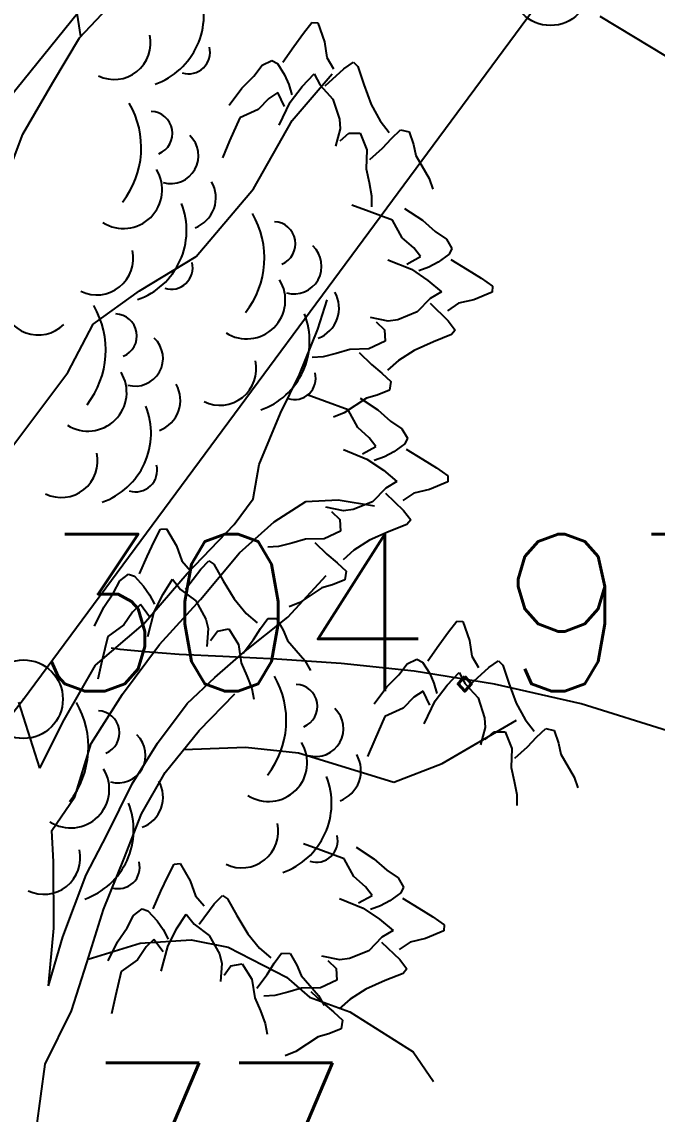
# Model space of a CAD drawing. Header units: millimetres. Extents: x 524954 to 526204, y 9523489 to 9524010.
# Drawn here: x 525992.36 to 525996.41, y 9523834.91 to 9523841.85 of the extents above; entities that cross this region are included whole.
import ezdxf

# ---------------------------------------------------------------- set-up
doc = ezdxf.new("R2010")
doc.units = ezdxf.units.MM
doc.header["$PDMODE"] = 32
doc.header["$PDSIZE"] = 0.5
doc.linetypes.add('ACAD_ISO12W100', pattern=[21, 12, -3, 0, -3, 0, -3])
doc.linetypes.add('CACHE2', pattern=[4.7625, 3.175, -1.5875])
for name, color, linetype in [('Arbre', 34, 'ACAD_ISO12W100'), ('Bord_Route_Existante', 6, 'Continuous'), ('Borde_Piste', 7, 'CACHE2'), ('CN_05_00', 6, 'Continuous'), ('TopoAlt', 3, 'Continuous'), ('TOPOJIS', 7, 'Continuous')]:
    doc.layers.add(name, color=color, linetype=linetype)
doc.layers.add('Bord_Route_Existante_POLY3D', color=6, linetype='Continuous', plot=False)
doc.layers.add('Trottoir', color=7, linetype='Continuous', true_color=0xff6666)
doc.styles.add('Simplex 1.0', font='Simplex.shx', dxfattribs={"width": 0.99, "height": 1})

# ---------------------------------------------------------------- blocks, each defined once
blk = doc.blocks.new('TCPOINT M')
at = {"color": 0}
blk.add_point((0, 0), dxfattribs=at)
at = {"layer": 'TopoAlt', "style": 'Simplex 1.0', "width": 0.99}
blk.add_attdef('ALT', (0.15, 0.15), '', height=1, dxfattribs=at)
blk = doc.blocks.new('v088')
at = {"linetype": 'Continuous'}
for p, q in [((0.3448, 10.1217), (0.2693, 10.6145)), ((0.3358, 10.1122), (0.6339, 10.4293)), ((0.1676, 9.8288), (0.3358, 10.1122)), ((1.6901, 9.587), (1.945, 9.8846)), ((-0.0246, 9.5014), (0.1676, 9.8288)), ((1.4442, 9.1527), (1.6901, 9.587)), ((-0.1306, 9.2193), (-0.0246, 9.5014)), ((1.08, 8.7222), (1.4442, 9.1527)), ((0.7177, 8.5032), (1.08, 8.7222)), ((0.4236, 8.2918), (0.7177, 8.5032)), ((1.8546, 8.2596), (1.9129, 8.4473)), ((0.2621, 7.9837), (0.4236, 8.2918)), ((1.7363, 7.971), (1.8546, 8.2596)), ((-0.0934, 7.5087), (0.2621, 7.9837)), ((1.617, 7.726), (1.7363, 7.971)), ((1.4808, 7.3998), (1.617, 7.726)), ((1.4418, 7.1813), (1.4808, 7.3998)), ((1.3209, 7.0171), (1.4418, 7.1813)), ((1.5755, 7.0348), (1.778, 7.1634)), ((1.778, 7.1634), (1.983, 7.1739)), ((1.983, 7.1739), (2.2139, 7.1352)), ((1.3557, 6.8374), (1.5755, 7.0348)), ((1.0227, 6.7061), (1.3209, 7.0171)), ((1.107, 6.54), (1.3557, 6.8374)), ((0.7433, 6.3831), (1.0227, 6.7061)), ((1.6628, 6.4272), (1.906, 6.6935)), ((0.8455, 6.2546), (1.107, 6.54)), ((1.3814, 6.2037), (1.6628, 6.4272)), ((0.4379, 6.1217), (0.7433, 6.3831)), ((0.6096, 5.9388), (0.8455, 6.2546)), ((1.1982, 6.0444), (1.3814, 6.2037)), ((0.2399, 5.7756), (0.4379, 6.1217)), ((1.0213, 5.879), (1.1982, 6.0444)), ((0.4109, 5.6237), (0.6096, 5.9388)), ((1.0995, 5.7065), (1.3247, 5.9413)), ((0.0846, 5.4676), (-0.0486, 5.8877)), ((0.8338, 5.6263), (1.0213, 5.879)), ((0.0846, 5.4676), (0.2399, 5.7756)), ((2.6462, 5.4963), (3.1193, 5.7735)), ((0.8812, 5.4407), (1.0995, 5.7065)), ((0.3061, 5.2857), (0.4109, 5.6237)), ((0.6713, 5.3679), (0.8338, 5.6263)), ((1.0006, 5.5861), (1.394, 5.6007)), ((1.394, 5.6007), (1.7306, 5.5642)), ((1.7306, 5.5642), (1.9997, 5.4827)), ((2.3377, 5.3779), (2.6462, 5.4963)), ((0.7312, 5.1764), (0.8812, 5.4407)), ((1.9997, 5.4827), (2.3377, 5.3779)), ((0.5102, 5.0412), (0.6713, 5.3679)), ((0.1613, 5.0712), (0.3061, 5.2857)), ((0.6191, 4.888), (0.7312, 5.1764)), ((0.1717, 4.8724), (0.1613, 5.0712)), ((0.3786, 4.7897), (0.5102, 5.0412)), ((0.1743, 4.4496), (0.1717, 4.8724)), ((0.489, 4.5681), (0.6191, 4.888)), ((0.2314, 4.3948), (0.3786, 4.7897)), ((0.3841, 4.2301), (0.489, 4.5681)), ((0.1384, 4.0819), (0.1743, 4.4496)), ((0.1384, 4.0819), (0.2314, 4.3948)), ((0.3911, 4.2526), (0.7235, 4.3553)), ((0.7235, 4.3553), (1.0465, 4.3745)), ((1.0465, 4.3745), (1.2838, 4.3297)), ((1.2838, 4.3297), (1.6547, 4.1385)), ((0.2848, 3.9233), (0.3841, 4.2301)), ((1.6547, 4.1385), (1.8004, 4.0109)), ((1.8004, 4.0109), (2.0573, 3.9168)), ((0.1177, 3.584), (0.2848, 3.9233)), ((2.0573, 3.9168), (2.4606, 3.664)), ((2.4606, 3.664), (2.589, 3.4739)), ((0.064, 3.1786), (0.1177, 3.584))]:
    blk.add_line(p, q, dxfattribs=at)
at = {"color": 3, "linetype": 'Continuous'}
for p, q in [((1.7617, 10.1424), (1.8156, 10.2117)), ((1.8156, 10.2117), (1.8541, 10.2078)), ((1.8541, 10.2078), (1.8964, 10.0886)), ((1.7002, 10.0578), (1.7617, 10.1424)), ((1.8964, 10.0886), (1.9118, 9.9886)), ((1.631, 9.9578), (1.7002, 10.0578)), ((1.4463, 9.8693), (1.5002, 9.9386)), ((1.5002, 9.9386), (1.5617, 9.9693)), ((1.5617, 9.9693), (1.5963, 9.9501)), ((1.5963, 9.9501), (1.6425, 9.877)), ((1.9118, 9.9886), (1.9541, 9.9155)), ((2.0195, 9.9155), (2.081, 9.9578)), ((2.081, 9.9578), (2.1079, 9.9309)), ((1.3694, 9.7924), (1.4463, 9.8693)), ((1.6425, 9.877), (1.6694, 9.8155)), ((1.7541, 9.8039), (1.831, 9.8847)), ((1.831, 9.8847), (1.8695, 9.8116)), ((1.9002, 9.8078), (2.0195, 9.9155)), ((2.1079, 9.9309), (2.1464, 9.8155)), ((1.6694, 9.8155), (1.6887, 9.7501)), ((1.6771, 9.7039), (1.7541, 9.8039)), ((1.8695, 9.8116), (1.9502, 9.7232)), ((2.1464, 9.8155), (2.1926, 9.6885)), ((1.2886, 9.6847), (1.3694, 9.7924)), ((1.6002, 9.7655), (1.5425, 9.727)), ((1.6425, 9.677), (1.6002, 9.7655)), ((1.5425, 9.727), (1.4733, 9.6578)), ((1.6079, 9.5578), (1.6771, 9.7039)), ((1.9502, 9.7232), (1.9925, 9.5962)), ((2.1926, 9.6885), (2.2503, 9.5847)), ((1.3579, 9.6039), (1.2925, 9.4577)), ((1.4733, 9.6578), (1.3579, 9.6039)), ((1.9925, 9.5962), (1.9964, 9.5347)), ((1.9964, 9.5347), (1.9656, 9.4231)), ((2.2503, 9.5847), (2.308, 9.5116)), ((2.3233, 9.4731), (2.381, 9.527)), ((2.381, 9.527), (2.4349, 9.5154)), ((1.2925, 9.4577), (1.2463, 9.35)), ((1.9964, 9.4577), (2.0502, 9.5077)), ((2.0502, 9.5077), (2.1233, 9.5077)), ((2.1233, 9.5077), (2.1656, 9.4)), ((2.2657, 9.4116), (2.3233, 9.4731)), ((2.4349, 9.5154), (2.4618, 9.4347)), ((2.1656, 9.4), (2.1618, 9.2808)), ((2.1849, 9.3385), (2.2657, 9.4116)), ((2.4618, 9.4347), (2.4772, 9.3654)), ((2.4772, 9.3654), (2.5618, 9.2193)), ((2.1618, 9.2808), (2.181, 9.1923)), ((2.181, 9.1923), (2.1964, 9.1077)), ((2.5618, 9.2193), (2.5849, 9.15)), ((2.1964, 9.1077), (2.1964, 9.0385)), ((2.1801, 9.009), (2.0697, 9.0483)), ((2.3301, 8.953), (2.1801, 9.009)), ((2.4064, 9.0272), (2.519, 8.9533)), ((2.3912, 8.8412), (2.3301, 8.953)), ((2.519, 8.9533), (2.6006, 8.8814)), ((2.4646, 8.7765), (2.3912, 8.8412)), ((2.6006, 8.8814), (2.6731, 8.832)), ((2.6731, 8.832), (2.7077, 8.7725)), ((2.5067, 8.7213), (2.4646, 8.7765)), ((2.7077, 8.7725), (2.6907, 8.7368)), ((2.2998, 8.7005), (2.4501, 8.6406)), ((2.421, 8.6735), (2.5067, 8.7213)), ((2.6207, 8.6861), (2.5609, 8.6554)), ((2.6907, 8.7368), (2.6207, 8.6861)), ((2.7005, 8.7027), (2.8047, 8.6399)), ((2.4501, 8.6406), (2.5548, 8.5702)), ((2.5609, 8.6554), (2.4969, 8.632)), ((2.8047, 8.6399), (2.8931, 8.5838)), ((2.5548, 8.5702), (2.6402, 8.4985)), ((2.8931, 8.5838), (2.9656, 8.5345)), ((2.6402, 8.4985), (2.5697, 8.4555)), ((2.9641, 8.4958), (2.8478, 8.4461)), ((2.9656, 8.5345), (2.9641, 8.4958)), ((2.5697, 8.4555), (2.4865, 8.3693)), ((2.5678, 8.4245), (2.6828, 8.3123)), ((2.749, 8.4244), (2.6787, 8.3776)), ((2.8478, 8.4461), (2.749, 8.4244)), ((2.4865, 8.3693), (2.3625, 8.3191)), ((2.3013, 8.3113), (2.188, 8.335)), ((2.2245, 8.3065), (2.2778, 8.2559)), ((2.3625, 8.3191), (2.3013, 8.3113)), ((2.6828, 8.3123), (2.7289, 8.2536)), ((2.2778, 8.2559), (2.2824, 8.183)), ((2.7037, 8.225), (2.591, 8.1793)), ((2.7289, 8.2536), (2.7037, 8.225)), ((2.0584, 8.1303), (1.9713, 8.1055)), ((2.1776, 8.1339), (2.0584, 8.1303)), ((2.2824, 8.183), (2.1776, 8.1339)), ((2.591, 8.1793), (2.4672, 8.1253)), ((1.8878, 8.0848), (1.8187, 8.0804)), ((1.9713, 8.1055), (1.8878, 8.0848)), ((2.1174, 8.1109), (2.1954, 8.0349)), ((2.3672, 8.0611), (2.2979, 7.9989)), ((2.4672, 8.1253), (2.3672, 8.0611)), ((2.1954, 8.0349), (2.2605, 7.9811)), ((2.2605, 7.9811), (2.3179, 7.927)), ((2.3179, 7.927), (2.3098, 7.8725)), ((2.3098, 7.8725), (2.2308, 7.8405)), ((1.8965, 7.8022), (1.7861, 7.8414)), ((2.0465, 7.7461), (1.8965, 7.8022)), ((2.1627, 7.8208), (2.0222, 7.7271)), ((2.1227, 7.8203), (2.2353, 7.7465)), ((2.2308, 7.8405), (2.1627, 7.8208)), ((2.0222, 7.7271), (1.9545, 7.6997)), ((2.1075, 7.6343), (2.0465, 7.7461)), ((2.2353, 7.7465), (2.3169, 7.6746)), ((2.3169, 7.6746), (2.3894, 7.6252)), ((2.1809, 7.5696), (2.1075, 7.6343)), ((2.3894, 7.6252), (2.424, 7.5657)), ((2.1373, 7.4666), (2.223, 7.5144)), ((2.223, 7.5144), (2.1809, 7.5696)), ((2.407, 7.5299), (2.337, 7.4793)), ((2.424, 7.5657), (2.407, 7.5299)), ((2.0162, 7.4937), (2.1664, 7.4338)), ((2.2772, 7.4485), (2.2132, 7.4252)), ((2.337, 7.4793), (2.2772, 7.4485)), ((2.4169, 7.4959), (2.521, 7.4331)), ((2.1664, 7.4338), (2.2711, 7.3633)), ((2.521, 7.4331), (2.6094, 7.377)), ((2.6094, 7.377), (2.6819, 7.3276)), ((2.2711, 7.3633), (2.3565, 7.2916)), ((2.6819, 7.3276), (2.6805, 7.289)), ((2.286, 7.2486), (2.2028, 7.1624)), ((2.3565, 7.2916), (2.286, 7.2486)), ((2.5641, 7.2392), (2.4653, 7.2176)), ((2.6805, 7.289), (2.5641, 7.2392)), ((2.2028, 7.1624), (2.0788, 7.1122)), ((2.2841, 7.2177), (2.3991, 7.1055)), ((2.4653, 7.2176), (2.395, 7.1707)), ((2.0176, 7.1045), (1.9044, 7.1282)), ((1.9408, 7.0996), (1.9941, 7.049)), ((2.0788, 7.1122), (2.0176, 7.1045)), ((2.3991, 7.1055), (2.4452, 7.0467)), ((1.9941, 7.049), (1.9988, 6.9761)), ((2.4201, 7.0181), (2.3073, 6.9725)), ((2.4452, 7.0467), (2.4201, 7.0181)), ((0.8128, 6.9092), (0.8527, 6.9872)), ((0.8527, 6.9872), (0.8913, 6.9906)), ((0.8913, 6.9906), (0.9551, 6.8814)), ((1.9988, 6.9761), (1.8939, 6.9271)), ((2.3073, 6.9725), (2.1835, 6.9184)), ((0.7681, 6.8145), (0.8128, 6.9092)), ((0.9551, 6.8814), (0.9888, 6.786)), ((1.6876, 6.8986), (1.6041, 6.8779)), ((1.7747, 6.9234), (1.6876, 6.8986)), ((1.8939, 6.9271), (1.7747, 6.9234)), ((1.8337, 6.904), (1.9118, 6.828)), ((2.1835, 6.9184), (2.0835, 6.8543)), ((0.7187, 6.7034), (0.7681, 6.8145)), ((1.6041, 6.8779), (1.535, 6.8736)), ((1.9118, 6.828), (1.9768, 6.7743)), ((2.0835, 6.8543), (2.0142, 6.7921)), ((0.9888, 6.786), (1.0441, 6.7221)), ((1.1083, 6.7343), (1.1609, 6.7873)), ((1.1609, 6.7873), (1.1923, 6.7659)), ((1.1923, 6.7659), (1.2517, 6.6597)), ((1.9768, 6.7743), (2.0342, 6.7201)), ((0.5938, 6.6601), (0.6485, 6.7018)), ((0.6485, 6.7018), (0.6861, 6.6893)), ((0.6861, 6.6893), (0.7451, 6.6262)), ((1.0112, 6.6062), (1.1083, 6.7343)), ((2.0342, 6.7201), (2.0261, 6.6656)), ((0.5538, 6.582), (0.5938, 6.6601)), ((0.7451, 6.6262), (0.7831, 6.5707)), ((0.8684, 6.5752), (0.9289, 6.6689)), ((0.9289, 6.6689), (0.9803, 6.6043)), ((0.9803, 6.6043), (1.0762, 6.5324)), ((1.2517, 6.6597), (1.3207, 6.5436)), ((1.879, 6.6139), (1.7385, 6.5203)), ((1.9472, 6.6337), (1.879, 6.6139)), ((2.0261, 6.6656), (1.9472, 6.6337)), ((0.4926, 6.4921), (0.5538, 6.582)), ((0.7831, 6.5707), (0.8142, 6.5101)), ((0.8114, 6.4626), (0.8684, 6.5752)), ((1.0762, 6.5324), (1.1414, 6.4156)), ((1.3207, 6.5436), (1.3968, 6.4523)), ((0.4333, 6.3712), (0.4926, 6.4921)), ((0.7244, 6.5087), (0.6749, 6.4601)), ((0.7824, 6.4297), (0.7244, 6.5087)), ((0.7707, 6.306), (0.8114, 6.4626)), ((1.7385, 6.5203), (1.6708, 6.4929)), ((0.6749, 6.4601), (0.6198, 6.3792)), ((1.1414, 6.4156), (1.1567, 6.3559)), ((1.3968, 6.4523), (1.4671, 6.3913)), ((1.4894, 6.3564), (1.536, 6.4201)), ((1.536, 6.4201), (1.5911, 6.4188)), ((1.5911, 6.4188), (1.6326, 6.3444)), ((2.6849, 6.3343), (2.7388, 6.4036)), ((2.7388, 6.4036), (2.7772, 6.3997)), ((2.7772, 6.3997), (2.8196, 6.2805)), ((0.6198, 6.3792), (0.5164, 6.3047)), ((1.1567, 6.3559), (1.1472, 6.2405)), ((1.171, 6.2803), (1.2146, 6.3394)), ((1.2146, 6.3394), (1.2864, 6.3531)), ((1.2864, 6.3531), (1.3481, 6.2552)), ((1.4442, 6.2852), (1.4894, 6.3564)), ((1.6326, 6.3444), (1.6606, 6.2793)), ((2.6234, 6.2497), (2.6849, 6.3343)), ((0.5164, 6.3047), (0.4795, 6.1489)), ((1.3481, 6.2552), (1.3665, 6.1373)), ((1.3784, 6.1983), (1.4442, 6.2852)), ((1.6606, 6.2793), (1.771, 6.1515)), ((2.8196, 6.2805), (2.8349, 6.1805)), ((2.5541, 6.1497), (2.6234, 6.2497)), ((0.4795, 6.1489), (0.4542, 6.0345)), ((1.3665, 6.1373), (1.4019, 6.054)), ((1.771, 6.1515), (1.8066, 6.0878)), ((2.3695, 6.0612), (2.4234, 6.1305)), ((2.4234, 6.1305), (2.4849, 6.1612)), ((2.4849, 6.1612), (2.5195, 6.142)), ((2.5195, 6.142), (2.5657, 6.0689)), ((2.8349, 6.1805), (2.8773, 6.1074)), ((2.9427, 6.1074), (3.0042, 6.1497)), ((3.0042, 6.1497), (3.0311, 6.1228)), ((3.0311, 6.1228), (3.0696, 6.0074)), ((1.4019, 6.054), (1.4328, 5.9737)), ((2.2926, 5.9843), (2.3695, 6.0612)), ((2.5657, 6.0689), (2.5926, 6.0074)), ((2.6772, 5.9958), (2.7542, 6.0766)), ((2.7542, 6.0766), (2.7926, 6.0035)), ((2.8234, 5.9997), (2.9427, 6.1074)), ((2.2118, 5.8766), (2.2926, 5.9843)), ((2.5926, 6.0074), (2.6118, 5.942)), ((2.6003, 5.8958), (2.6772, 5.9958)), ((2.7926, 6.0035), (2.8734, 5.9151)), ((3.0696, 6.0074), (3.1158, 5.8804)), ((1.4328, 5.9737), (1.4458, 5.9057)), ((2.4657, 5.9189), (2.3964, 5.8497)), ((2.5234, 5.9574), (2.4657, 5.9189)), ((2.5657, 5.8689), (2.5234, 5.9574)), ((2.8734, 5.9151), (2.9157, 5.7881)), ((2.3964, 5.8497), (2.281, 5.7958)), ((2.5311, 5.7497), (2.6003, 5.8958)), ((3.1158, 5.8804), (3.1734, 5.7766)), ((2.281, 5.7958), (2.2156, 5.6496)), ((2.9157, 5.7881), (2.9196, 5.7266)), ((3.1734, 5.7766), (3.2311, 5.7035)), ((2.9196, 5.7266), (2.8888, 5.615)), ((2.9196, 5.6496), (2.9734, 5.6996)), ((2.9734, 5.6996), (3.0465, 5.6996)), ((3.0465, 5.6996), (3.0888, 5.5919)), ((3.2465, 5.665), (3.3042, 5.7189)), ((3.3042, 5.7189), (3.3581, 5.7073)), ((3.3581, 5.7073), (3.385, 5.6266)), ((2.2156, 5.6496), (2.1695, 5.5419)), ((3.1888, 5.6035), (3.2465, 5.665)), ((3.0888, 5.5919), (3.085, 5.4727)), ((3.1081, 5.5304), (3.1888, 5.6035)), ((3.385, 5.6266), (3.4004, 5.5573)), ((3.4004, 5.5573), (3.485, 5.4112)), ((3.085, 5.4727), (3.1042, 5.3842)), ((3.1042, 5.3842), (3.1196, 5.2996)), ((3.485, 5.4112), (3.5081, 5.3419)), ((3.1196, 5.2996), (3.1196, 5.2304)), ((1.8724, 4.9461), (1.762, 4.9854)), ((2.0224, 4.89), (1.8724, 4.9461)), ((2.0987, 4.9642), (2.2113, 4.8904)), ((2.0834, 4.7783), (2.0224, 4.89)), ((2.2113, 4.8904), (2.2929, 4.8185)), ((0.8993, 4.7791), (0.9393, 4.8572)), ((0.9393, 4.8572), (0.9778, 4.8606)), ((0.9778, 4.8606), (1.0416, 4.7513)), ((2.2929, 4.8185), (2.3654, 4.7691)), ((0.8546, 4.6845), (0.8993, 4.7791)), ((1.0416, 4.7513), (1.0754, 4.656)), ((2.1569, 4.7135), (2.0834, 4.7783)), ((2.3654, 4.7691), (2.4, 4.7096)), ((0.8053, 4.5733), (0.8546, 4.6845)), ((1.0754, 4.656), (1.1306, 4.592)), ((1.1948, 4.6042), (1.2474, 4.6573)), ((1.2474, 4.6573), (1.2789, 4.6359)), ((2.1133, 4.6106), (2.1989, 4.6584)), ((2.1989, 4.6584), (2.1569, 4.7135)), ((2.383, 4.6739), (2.3129, 4.6232)), ((2.4, 4.7096), (2.383, 4.6739)), ((1.0978, 4.4762), (1.1948, 4.6042)), ((1.2789, 4.6359), (1.3382, 4.5297)), ((1.9921, 4.6376), (2.1424, 4.5777)), ((2.2532, 4.5924), (2.1892, 4.5691)), ((2.3129, 4.6232), (2.2532, 4.5924)), ((2.3928, 4.6398), (2.497, 4.577)), ((0.6404, 4.452), (0.6804, 4.53)), ((0.6804, 4.53), (0.7351, 4.5718)), ((0.7351, 4.5718), (0.7727, 4.5593)), ((0.7727, 4.5593), (0.8317, 4.4961)), ((0.9549, 4.4451), (1.0154, 4.5388)), ((1.0154, 4.5388), (1.0668, 4.4742)), ((1.3382, 4.5297), (1.4072, 4.4136)), ((2.1424, 4.5777), (2.247, 4.5072)), ((2.497, 4.577), (2.5853, 4.5209)), ((2.5853, 4.5209), (2.6578, 4.4715)), ((0.5791, 4.362), (0.6404, 4.452)), ((0.8317, 4.4961), (0.8696, 4.4407)), ((1.0668, 4.4742), (1.1627, 4.4024)), ((2.247, 4.5072), (2.3325, 4.4356)), ((2.6578, 4.4715), (2.6564, 4.4329)), ((0.8109, 4.3786), (0.7614, 4.3301)), ((0.869, 4.2996), (0.8109, 4.3786)), ((0.8696, 4.4407), (0.9007, 4.38)), ((0.898, 4.3325), (0.9549, 4.4451)), ((1.1627, 4.4024), (1.228, 4.2856)), ((1.4072, 4.4136), (1.4833, 4.3223)), ((2.262, 4.3926), (2.1788, 4.3064)), ((2.3325, 4.4356), (2.262, 4.3926)), ((2.5401, 4.3831), (2.4412, 4.3615)), ((2.6564, 4.4329), (2.5401, 4.3831)), ((0.5199, 4.2411), (0.5791, 4.362)), ((0.7614, 4.3301), (0.7063, 4.2491)), ((0.8572, 4.176), (0.898, 4.3325)), ((1.4833, 4.3223), (1.5536, 4.2613)), ((2.2601, 4.3616), (2.3751, 4.2494)), ((2.4412, 4.3615), (2.371, 4.3146)), ((0.7063, 4.2491), (0.603, 4.1747)), ((1.228, 4.2856), (1.2432, 4.2258)), ((1.5759, 4.2264), (1.6226, 4.29)), ((1.6226, 4.29), (1.6776, 4.2887)), ((1.6776, 4.2887), (1.7191, 4.2144)), ((1.9936, 4.2484), (1.8803, 4.2721)), ((1.9168, 4.2436), (1.9701, 4.193)), ((2.0548, 4.2561), (1.9936, 4.2484)), ((2.1788, 4.3064), (2.0548, 4.2561)), ((2.3751, 4.2494), (2.4212, 4.1906)), ((0.603, 4.1747), (0.566, 4.0189)), ((1.2432, 4.2258), (1.2338, 4.1105)), ((1.2576, 4.1502), (1.3011, 4.2094)), ((1.3011, 4.2094), (1.373, 4.223)), ((1.373, 4.223), (1.4346, 4.1251)), ((1.5307, 4.1551), (1.5759, 4.2264)), ((1.7191, 4.2144), (1.7472, 4.1493)), ((1.9701, 4.193), (1.9747, 4.12)), ((2.4212, 4.1906), (2.396, 4.1621)), ((1.4346, 4.1251), (1.4531, 4.0073)), ((1.465, 4.0683), (1.5307, 4.1551)), ((1.7472, 4.1493), (1.8576, 4.0214)), ((1.9747, 4.12), (1.8699, 4.071)), ((2.2833, 4.1164), (2.1595, 4.0623)), ((2.396, 4.1621), (2.2833, 4.1164)), ((1.6636, 4.0426), (1.5801, 4.0219)), ((1.7506, 4.0673), (1.6636, 4.0426)), ((1.8699, 4.071), (1.7506, 4.0673)), ((1.8097, 4.0479), (1.8877, 3.9719)), ((2.1595, 4.0623), (2.0595, 3.9982)), ((0.566, 4.0189), (0.5407, 3.9045)), ((1.4531, 4.0073), (1.4885, 3.9239)), ((1.5801, 4.0219), (1.511, 4.0175)), ((1.8576, 4.0214), (1.8932, 3.9577)), ((1.8877, 3.9719), (1.9528, 3.9182)), ((2.0595, 3.9982), (1.9902, 3.936)), ((1.4885, 3.9239), (1.5194, 3.8437)), ((1.9528, 3.9182), (2.0102, 3.864)), ((1.5194, 3.8437), (1.5323, 3.7756)), ((2.0102, 3.864), (2.002, 3.8096)), ((1.855, 3.7579), (1.7144, 3.6642)), ((1.9231, 3.7776), (1.855, 3.7579)), ((2.002, 3.8096), (1.9231, 3.7776)), ((1.7144, 3.6642), (1.6468, 3.6368))]:
    blk.add_line(p, q, dxfattribs=at)
for centre, major_axis, start_param, end_param in [((0.6623, 10.2582), (-0.3298, 0.3298), 2.69514, 4.302022), ((0.5573, 10.0804), (0.1641, 0.1641), 3.478918, 5.717341), ((1.0314, 10.0206), (0.0964, 0.0964), 3.62262, 5.745019), ((0.1648, 9.4153), (0.3995, 0.3995), 4.836335, 6.022049), ((0.7881, 9.5054), (-0.099, 0.099), 2.746913, 5.46049), ((0.9181, 9.3628), (0.1246, 0.1246), 3.651933, 6.315792), ((0.617, 9.1466), (-0.1741, 0.1741), 1.793126, 4.475865), ((1.0008, 9.0963), (-0.1445, 0.1445), 2.713295, 4.448408), ((0.5518, 8.8878), (-0.3298, 0.3298), 2.69514, 4.302022), ((0.9486, 8.7133), (-0.3995, 0.3995), 3.265538, 4.451253), ((1.5719, 8.8034), (0.099, 0.099), 4.31771, 7.031286), ((0.4467, 8.71), (-0.1641, 0.1641), 1.908121, 4.146545), ((1.7019, 8.6608), (0.1246, 0.1246), 3.651933, 6.315792), ((0.9208, 8.6502), (0.0964, 0.0964), 3.62262, 5.745019), ((1.4008, 8.4446), (0.1741, 0.1741), 3.363922, 6.046661), ((1.7845, 8.3943), (-0.1445, 0.1445), 2.713295, 4.448408), ((0.0741, 8.4554), (0.1641, 0.1641), 2.463212, 4.701636), ((-0.0612, 8.1267), (-0.3995, 0.3995), 3.265538, 4.451253), ((0.5622, 8.2168), (0.099, 0.099), 4.31771, 7.031286), ((1.3355, 8.1858), (-0.3298, 0.3298), 2.69514, 4.302022), ((0.6922, 8.0742), (-0.1246, 0.1246), 2.081137, 4.744996), ((1.2305, 8.008), (0.1641, 0.1641), 3.478918, 5.717341), ((0.391, 7.858), (0.1741, 0.1741), 3.363922, 6.046661), ((1.7045, 7.9482), (-0.0964, 0.0964), 2.051824, 4.174223), ((0.7748, 7.8077), (-0.1445, 0.1445), 2.713295, 4.448408), ((0.3258, 7.5992), (0.3298, 0.3298), 4.265936, 5.872819), ((0.2207, 7.4214), (0.1641, 0.1641), 3.478918, 5.717341), ((0.6948, 7.3616), (-0.0964, 0.0964), 2.051824, 4.174223), ((1.088, 5.7707), (-0.3995, 0.3995), 3.265538, 4.451253), ((1.7113, 5.8608), (0.099, 0.099), 4.31771, 7.031286), ((-0.1718, 5.6024), (0.3995, 0.3995), 4.836335, 6.022049), ((1.8413, 5.7182), (-0.1246, 0.1246), 2.081137, 4.744996), ((0.4516, 5.6925), (0.099, 0.099), 4.31771, 7.031286), ((0.5816, 5.5499), (0.1246, 0.1246), 3.651933, 6.315792), ((1.5402, 5.502), (0.1741, 0.1741), 3.363922, 6.046661), ((1.924, 5.4517), (-0.1445, 0.1445), 2.713295, 4.448408), ((0.2804, 5.3337), (0.1741, 0.1741), 3.363922, 6.046661), ((0.6642, 5.2834), (-0.1445, 0.1445), 2.713295, 4.448408), ((1.4749, 5.2432), (0.3298, 0.3298), 4.265936, 5.872819), ((0.2152, 5.0749), (-0.3298, 0.3298), 2.69514, 4.302022), ((1.3699, 5.0654), (-0.1641, 0.1641), 1.908121, 4.146545), ((1.844, 5.0056), (-0.0964, 0.0964), 2.051824, 4.174223), ((0.1101, 4.8971), (-0.1641, 0.1641), 1.908121, 4.146545), ((0.5842, 4.8373), (0.0964, 0.0964), 3.62262, 5.745019), ((-0.1231, 3.3539), (0.1641, 0.1641), 2.463212, 4.701636)]:
    blk.add_ellipse(centre, major_axis=major_axis, ratio=1, start_param=start_param, end_param=end_param, dxfattribs=at)

msp = doc.modelspace()

# ---------------------------------------------------------------- linework, layer by layer
at = {"layer": 'Bord_Route_Existante', "flags": 128}
msp.add_lwpolyline([(526005.0456, 9523861.9289), (525996.6002, 9523847.2988), (525994.6891, 9523844.3471), (525983.2771, 9523830.2324), (525967.1047, 9523816.393), (525948.4204, 9523805.5442), (525945.8857, 9523804.2199), (525940.9109, 9523802.1372), (525933.0595, 9523799.7422), (525917.724, 9523796.3006), (525910.579, 9523795.3725), (525899.1904, 9523794.3699), (525884.152, 9523793.467), (525869.8822, 9523793.2061)], dxfattribs=at)
at = {"layer": 'Bord_Route_Existante_POLY3D'}
msp.add_polyline3d([(526013.3851, 9523876.8036, 307.75), (526006.1912, 9523863.8421, 306.89), (526005.0456, 9523861.9289, 306.73), (525996.6002, 9523847.2988, 305.51), (525994.6891, 9523844.3471, 305.26), (525983.2771, 9523830.2324, 304.05), (525967.1047, 9523816.393, 302.57), (525948.4204, 9523805.5442, 301.06), (525945.8857, 9523804.2199, 300.87), (525940.9109, 9523802.1372, 300.45), (525933.0595, 9523799.7422, 299.83), (525917.724, 9523796.3006, 298.79), (525915.0677, 9523795.8845, 298.64), (525910.579, 9523795.3725, 298.26), (525899.1904, 9523794.3699, 297.34), (525884.152, 9523793.467, 296.28), (525869.8822, 9523793.2061, 295.29)], dxfattribs=at)
at = {"layer": 'Borde_Piste', "ltscale": 0.5, "elevation": 305.2, "flags": 128}
msp.add_lwpolyline([(525994.1897, 9523843.3807), (525995.7286, 9523842.0812), (525998.1772, 9523840.5961), (526000.5782, 9523839.0663)], dxfattribs=at)
at = {"layer": 'CN_05_00', "elevation": 305, "flags": 128}
msp.add_lwpolyline([(526000.2151, 9523834.8149), (525999.6249, 9523835.3591), (525999.0079, 9523835.8792), (525998.3762, 9523836.3538), (525997.7418, 9523836.7615), (525997.116, 9523837.0863), (525996.5072, 9523837.3339), (525995.9231, 9523837.5153), (525995.3713, 9523837.6415), (525994.8596, 9523837.7237), (525994.3956, 9523837.7728), (525993.9871, 9523837.8), (525993.6417, 9523837.8162), (525993.3643, 9523837.8308), (525993.1493, 9523837.846), (525992.9881, 9523837.8623), (525992.9324, 9523837.8708)], dxfattribs=at)
at = {"layer": 'Trottoir', "flags": 128}
msp.add_lwpolyline([(525946.48, 9523802.409), (525949.133, 9523803.6844), (525950.9987, 9523804.5063), (525954.5766, 9523806.2882), (525957.242, 9523807.5023), (525959.8492, 9523809.1948), (525964.162, 9523811.9004), (525967.2245, 9523814.173), (525972.398, 9523817.5928), (525974.8335, 9523819.5732), (525977.0493, 9523821.4634), (525979.3258, 9523823.4051), (525979.3258, 9523823.4051), (525981.3658, 9523825.3518), (525983.7329, 9523827.5441), (525985.5474, 9523829.4189), (525989.7508, 9523834.1818), (525992.3743, 9523837.5457), (525995.7286, 9523842.0812), (525998.3836, 9523846.0099), (526006.9397, 9523861.0255), (526013.7832, 9523873.0958)], dxfattribs=at)

# ---------------------------------------------------------------- block references
at = {"layer": 'Arbre'}
msp.add_blockref('v088', (525992.3935, 9523831.6394, 609), dxfattribs=at)
at = {"layer": 'TOPOJIS'}
ref = msp.add_blockref('TCPOINT M', (525995.7286, 9523842.0812, 305.32), dxfattribs=at)
ref.add_attrib('ALT', '305.32', (525995.7786, 9523842.1312, 305.32), dxfattribs={"layer": 'TopoAlt', "height": 1, "style": 'Simplex 1.0', "width": 0.99})
ref = msp.add_blockref('TCPOINT M', (525992.3743, 9523837.5457, 304.97), dxfattribs=at)
ref.add_attrib('ALT', '304.97', (525992.4243, 9523837.5957, 304.97), dxfattribs={"layer": 'TopoAlt', "height": 1, "style": 'Simplex 1.0', "width": 0.99})
ref = msp.add_blockref('TCPOINT M', (525989.7508, 9523834.1818, 304.77), dxfattribs=at)
ref.add_attrib('ALT', '304.77', (525989.8008, 9523834.2318, 304.77), dxfattribs={"layer": 'TopoAlt', "height": 1, "style": 'Simplex 1.0', "width": 0.99})

doc.saveas('drawing.dxf')
